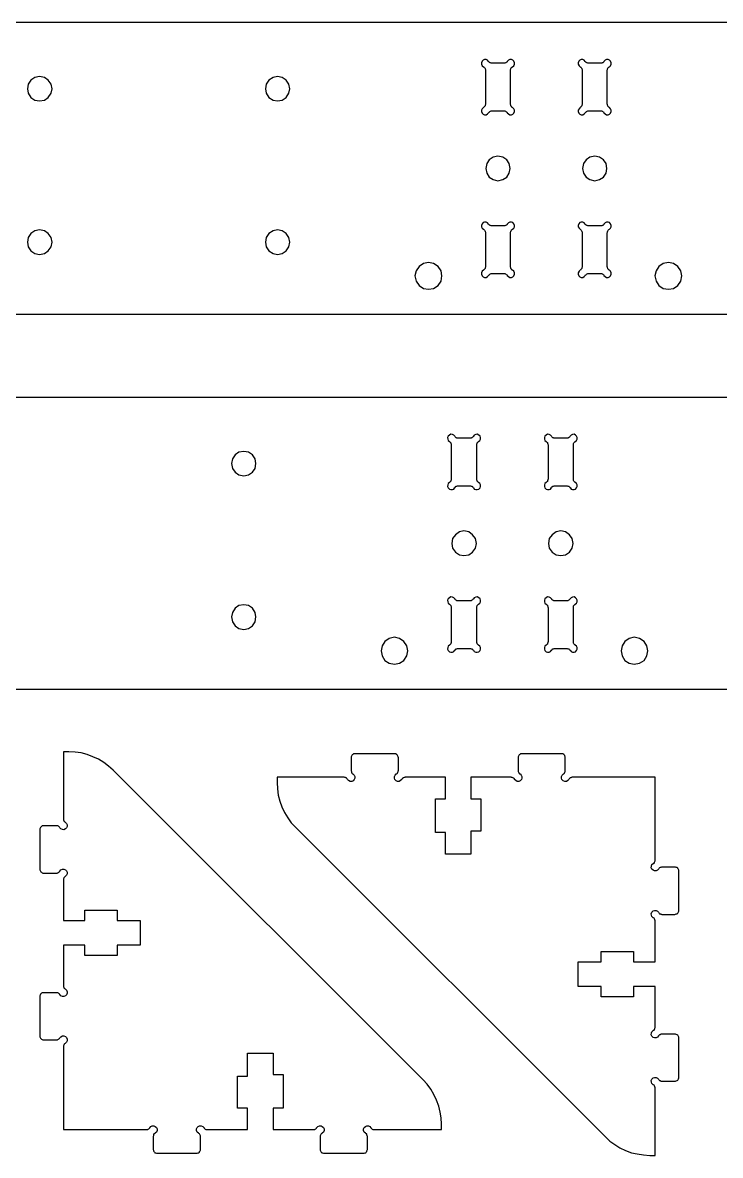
# Model space of a CAD drawing. Header units: inches. Extents: x 205 to 904, y 195 to 663.
# Drawn here: x 336.1 to 427, y 346.2 to 493.8 of the extents above; entities that cross this region are included whole.
import ezdxf

# ---------------------------------------------------------------- set-up
doc = ezdxf.new("R2010")
doc.units = ezdxf.units.IN
doc.header["$MEASUREMENT"] = 0
doc.layers.add('Capa 1', color=7, linetype='Continuous')

msp = doc.modelspace()

# ---------------------------------------------------------------- linework, layer by layer
at = {"layer": 'Capa 1', "color": 7, "lineweight": 25, "true_color": 0xffffff}
for points in [[(506.77, 493.82), (301.87, 493.82)], [(396.8, 488.77), (396.66, 488.91), (396.49, 489.02), (396.28, 489.02), (396.1, 488.95), (395.96, 488.81), (395.89, 488.6), (395.89, 488.42), (395.96, 488.21), (396.13, 488.07)], [(397.23, 488.53), (397.16, 488.53), (397.12, 488.53), (397.05, 488.56), (396.98, 488.6), (396.95, 488.63), (396.87, 488.67), (396.84, 488.7), (396.8, 488.77)], [(399.24, 488.77), (399.2, 488.7), (399.17, 488.67), (399.1, 488.63), (399.06, 488.6), (398.99, 488.56), (398.92, 488.53), (398.89, 488.53), (398.82, 488.53)], [(399.91, 488.07), (400.09, 488.21), (400.16, 488.42), (400.16, 488.6), (400.09, 488.81), (399.94, 488.95), (399.77, 489.02), (399.56, 489.02), (399.38, 488.91), (399.24, 488.77)], [(409.4, 488.77), (409.26, 488.91), (409.08, 489.02), (408.87, 489.02), (408.69, 488.95), (408.55, 488.81), (408.48, 488.6), (408.48, 488.42), (408.59, 488.21), (408.73, 488.07)], [(409.82, 488.53), (409.79, 488.53), (409.72, 488.53), (409.65, 488.56), (409.57, 488.6), (409.54, 488.63), (409.47, 488.67), (409.43, 488.7), (409.4, 488.77)], [(411.83, 488.77), (411.8, 488.7), (411.76, 488.67), (411.73, 488.63), (411.66, 488.6), (411.59, 488.56), (411.55, 488.53), (411.48, 488.53), (411.41, 488.53)], [(412.54, 488.07), (412.68, 488.21), (412.75, 488.42), (412.75, 488.6), (412.68, 488.81), (412.54, 488.95), (412.36, 489.02), (412.15, 489.02), (411.97, 488.91), (411.83, 488.77)], [(396.13, 488.07), (396.17, 488.03), (396.24, 488), (396.28, 487.96), (396.31, 487.89), (396.35, 487.86), (396.35, 487.79), (396.38, 487.72), (396.38, 487.64)], [(396.38, 487.64), (396.38, 483.2)], [(398.82, 488.53), (397.23, 488.53)], [(399.66, 487.64), (399.66, 487.72), (399.7, 487.79), (399.7, 487.86), (399.73, 487.89), (399.77, 487.96), (399.8, 488), (399.87, 488.03), (399.91, 488.07)], [(399.66, 483.2), (399.66, 487.64)], [(408.73, 488.07), (408.76, 488.03), (408.83, 488), (408.87, 487.96), (408.9, 487.89), (408.94, 487.86), (408.94, 487.79), (408.98, 487.72), (408.98, 487.64)], [(408.98, 487.64), (408.98, 483.2)], [(411.41, 488.53), (409.82, 488.53)], [(412.26, 487.64), (412.29, 487.72), (412.29, 487.79), (412.33, 487.86), (412.33, 487.89), (412.36, 487.96), (412.43, 488), (412.47, 488.03), (412.54, 488.07)], [(412.26, 483.2), (412.26, 487.64)], [(339.94, 485.21), (339.8, 485.81), (339.44, 486.34), (338.95, 486.69), (338.31, 486.8), (337.71, 486.69), (337.18, 486.34), (336.83, 485.81), (336.73, 485.21), (336.83, 484.61), (337.18, 484.08), (337.71, 483.73), (338.31, 483.62), (338.95, 483.73), (339.44, 484.08), (339.8, 484.61), (339.94, 485.21)], [(370.91, 485.21), (370.8, 485.81), (370.45, 486.34), (369.92, 486.69), (369.32, 486.8), (368.72, 486.69), (368.19, 486.34), (367.84, 485.81), (367.74, 485.21), (367.84, 484.61), (368.19, 484.08), (368.72, 483.73), (369.32, 483.62), (369.92, 483.73), (370.45, 484.08), (370.8, 484.61), (370.91, 485.21)], [(396.38, 483.2), (396.38, 483.13), (396.35, 483.06), (396.35, 482.99), (396.31, 482.92), (396.28, 482.88), (396.24, 482.85), (396.17, 482.78), (396.13, 482.74)], [(399.91, 482.74), (399.87, 482.78), (399.8, 482.85), (399.77, 482.88), (399.73, 482.92), (399.7, 482.99), (399.7, 483.06), (399.66, 483.13), (399.66, 483.2)], [(408.98, 483.2), (408.98, 483.13), (408.94, 483.06), (408.94, 482.99), (408.9, 482.92), (408.87, 482.88), (408.83, 482.85), (408.76, 482.78), (408.73, 482.74)], [(412.54, 482.74), (412.47, 482.78), (412.43, 482.85), (412.36, 482.88), (412.33, 482.92), (412.33, 482.99), (412.29, 483.06), (412.29, 483.13), (412.26, 483.2)], [(396.13, 482.74), (395.96, 482.6), (395.89, 482.42), (395.89, 482.25), (395.96, 482.04), (396.1, 481.89), (396.28, 481.82), (396.49, 481.82), (396.66, 481.93), (396.8, 482.07)], [(396.8, 482.07), (396.84, 482.11), (396.87, 482.18), (396.95, 482.21), (396.98, 482.25), (397.05, 482.28), (397.12, 482.32), (397.16, 482.32), (397.23, 482.32)], [(397.23, 482.32), (398.82, 482.32)], [(398.82, 482.32), (398.89, 482.32), (398.92, 482.32), (398.99, 482.28), (399.06, 482.25), (399.1, 482.21), (399.17, 482.18), (399.2, 482.11), (399.24, 482.07)], [(399.24, 482.07), (399.38, 481.93), (399.56, 481.82), (399.77, 481.82), (399.94, 481.89), (400.09, 482.04), (400.16, 482.25), (400.16, 482.42), (400.09, 482.6), (399.91, 482.74)], [(408.73, 482.74), (408.59, 482.6), (408.48, 482.42), (408.48, 482.25), (408.55, 482.04), (408.69, 481.89), (408.87, 481.82), (409.08, 481.82), (409.26, 481.93), (409.4, 482.07)], [(409.4, 482.07), (409.43, 482.11), (409.47, 482.18), (409.54, 482.21), (409.57, 482.25), (409.65, 482.28), (409.72, 482.32), (409.79, 482.32), (409.82, 482.32)], [(409.82, 482.32), (411.41, 482.32)], [(411.41, 482.32), (411.48, 482.32), (411.55, 482.32), (411.59, 482.28), (411.66, 482.25), (411.73, 482.21), (411.76, 482.18), (411.8, 482.11), (411.83, 482.07)], [(411.83, 482.07), (411.97, 481.93), (412.15, 481.82), (412.36, 481.82), (412.54, 481.89), (412.68, 482.04), (412.75, 482.25), (412.75, 482.42), (412.68, 482.6), (412.54, 482.74)], [(399.63, 474.8), (399.49, 475.44), (399.17, 475.93), (398.64, 476.29), (398, 476.43), (397.4, 476.29), (396.87, 475.93), (396.56, 475.44), (396.42, 474.8), (396.56, 474.2), (396.87, 473.67), (397.4, 473.36), (398, 473.22), (398.64, 473.36), (399.17, 473.67), (399.49, 474.2), (399.63, 474.8)], [(412.22, 474.8), (412.12, 475.44), (411.76, 475.93), (411.23, 476.29), (410.63, 476.43), (410, 476.29), (409.5, 475.93), (409.15, 475.44), (409.01, 474.8), (409.15, 474.2), (409.5, 473.67), (410, 473.36), (410.63, 473.22), (411.23, 473.36), (411.76, 473.67), (412.12, 474.2), (412.22, 474.8)], [(339.94, 465.21), (339.8, 465.81), (339.44, 466.34), (338.95, 466.69), (338.31, 466.8), (337.71, 466.69), (337.18, 466.34), (336.83, 465.81), (336.73, 465.21), (336.83, 464.61), (337.18, 464.08), (337.71, 463.73), (338.31, 463.62), (338.95, 463.73), (339.44, 464.08), (339.8, 464.61), (339.94, 465.21)], [(370.91, 465.21), (370.8, 465.81), (370.45, 466.34), (369.92, 466.69), (369.32, 466.8), (368.72, 466.69), (368.19, 466.34), (367.84, 465.81), (367.74, 465.21), (367.84, 464.61), (368.19, 464.08), (368.72, 463.73), (369.32, 463.62), (369.92, 463.73), (370.45, 464.08), (370.8, 464.61), (370.91, 465.21)], [(396.8, 467.57), (396.66, 467.71), (396.49, 467.82), (396.28, 467.82), (396.1, 467.75), (395.96, 467.61), (395.89, 467.4), (395.89, 467.22), (395.96, 467.01), (396.13, 466.9)], [(396.13, 466.9), (396.17, 466.87), (396.24, 466.8), (396.28, 466.76), (396.31, 466.69), (396.35, 466.65), (396.35, 466.58), (396.38, 466.51), (396.38, 466.44)], [(397.23, 467.32), (397.16, 467.32), (397.12, 467.32), (397.05, 467.36), (396.98, 467.4), (396.95, 467.43), (396.87, 467.47), (396.84, 467.5), (396.8, 467.57)], [(398.82, 467.32), (397.23, 467.32)], [(399.24, 467.57), (399.2, 467.5), (399.17, 467.47), (399.1, 467.43), (399.06, 467.4), (398.99, 467.36), (398.92, 467.32), (398.89, 467.32), (398.82, 467.32)], [(399.91, 466.9), (400.09, 467.01), (400.16, 467.22), (400.16, 467.4), (400.09, 467.61), (399.94, 467.75), (399.77, 467.82), (399.56, 467.82), (399.38, 467.71), (399.24, 467.57)], [(399.66, 466.44), (399.66, 466.51), (399.7, 466.58), (399.7, 466.65), (399.73, 466.69), (399.77, 466.76), (399.8, 466.8), (399.87, 466.87), (399.91, 466.9)], [(409.4, 467.57), (409.26, 467.71), (409.08, 467.82), (408.87, 467.82), (408.69, 467.75), (408.55, 467.61), (408.48, 467.4), (408.48, 467.22), (408.59, 467.01), (408.73, 466.9)], [(408.73, 466.9), (408.76, 466.87), (408.83, 466.8), (408.87, 466.76), (408.9, 466.69), (408.94, 466.65), (408.94, 466.58), (408.98, 466.51), (408.98, 466.44)], [(409.82, 467.32), (409.79, 467.32), (409.72, 467.32), (409.65, 467.36), (409.57, 467.4), (409.54, 467.43), (409.47, 467.47), (409.43, 467.5), (409.4, 467.57)], [(411.41, 467.32), (409.82, 467.32)], [(411.83, 467.57), (411.8, 467.5), (411.76, 467.47), (411.73, 467.43), (411.66, 467.4), (411.59, 467.36), (411.55, 467.32), (411.48, 467.32), (411.41, 467.32)], [(412.54, 466.9), (412.68, 467.01), (412.75, 467.22), (412.75, 467.4), (412.68, 467.61), (412.54, 467.75), (412.36, 467.82), (412.15, 467.82), (411.97, 467.71), (411.83, 467.57)], [(412.26, 466.44), (412.29, 466.51), (412.29, 466.58), (412.33, 466.65), (412.33, 466.69), (412.36, 466.76), (412.43, 466.8), (412.47, 466.87), (412.54, 466.9)], [(396.38, 466.44), (396.38, 462)], [(399.66, 462), (399.66, 466.44)], [(408.98, 466.44), (408.98, 462)], [(412.26, 462), (412.26, 466.44)], [(390.7, 460.8), (390.6, 461.47), (390.21, 462.03), (389.64, 462.42), (388.97, 462.56), (388.3, 462.42), (387.74, 462.03), (387.35, 461.47), (387.21, 460.8), (387.35, 460.13), (387.74, 459.56), (388.3, 459.18), (388.97, 459.07), (389.64, 459.18), (390.21, 459.56), (390.6, 460.13), (390.7, 460.8)], [(421.96, 460.8), (421.85, 461.47), (421.46, 462.03), (420.9, 462.42), (420.23, 462.56), (419.56, 462.42), (418.99, 462.03), (418.61, 461.47), (418.47, 460.8), (418.61, 460.13), (418.99, 459.56), (419.56, 459.18), (420.23, 459.07), (420.9, 459.18), (421.46, 459.56), (421.85, 460.13), (421.96, 460.8)], [(396.13, 461.54), (395.96, 461.43), (395.89, 461.22), (395.89, 461.05), (395.96, 460.83), (396.1, 460.69), (396.28, 460.62), (396.49, 460.62), (396.66, 460.73), (396.8, 460.87)], [(396.38, 462), (396.38, 461.93), (396.35, 461.86), (396.35, 461.79), (396.31, 461.75), (396.28, 461.68), (396.24, 461.65), (396.17, 461.57), (396.13, 461.54)], [(396.8, 460.87), (396.84, 460.94), (396.87, 460.97), (396.95, 461.01), (396.98, 461.05), (397.05, 461.08), (397.12, 461.12), (397.16, 461.12), (397.23, 461.12)], [(397.23, 461.12), (398.82, 461.12)], [(398.82, 461.12), (398.89, 461.12), (398.92, 461.12), (398.99, 461.08), (399.06, 461.05), (399.1, 461.01), (399.17, 460.97), (399.2, 460.94), (399.24, 460.87)], [(399.24, 460.87), (399.38, 460.73), (399.56, 460.62), (399.77, 460.62), (399.94, 460.69), (400.09, 460.83), (400.16, 461.05), (400.16, 461.22), (400.09, 461.43), (399.91, 461.54)], [(399.91, 461.54), (399.87, 461.57), (399.8, 461.65), (399.77, 461.68), (399.73, 461.75), (399.7, 461.79), (399.7, 461.86), (399.66, 461.93), (399.66, 462)], [(408.73, 461.54), (408.59, 461.43), (408.48, 461.22), (408.48, 461.05), (408.55, 460.83), (408.69, 460.69), (408.87, 460.62), (409.08, 460.62), (409.26, 460.73), (409.4, 460.87)], [(408.98, 462), (408.98, 461.93), (408.94, 461.86), (408.94, 461.79), (408.9, 461.75), (408.87, 461.68), (408.83, 461.65), (408.76, 461.57), (408.73, 461.54)], [(409.4, 460.87), (409.43, 460.94), (409.47, 460.97), (409.54, 461.01), (409.57, 461.05), (409.65, 461.08), (409.72, 461.12), (409.79, 461.12), (409.82, 461.12)], [(409.82, 461.12), (411.41, 461.12)], [(411.41, 461.12), (411.48, 461.12), (411.55, 461.12), (411.59, 461.08), (411.66, 461.05), (411.73, 461.01), (411.76, 460.97), (411.8, 460.94), (411.83, 460.87)], [(411.83, 460.87), (411.97, 460.73), (412.15, 460.62), (412.36, 460.62), (412.54, 460.69), (412.68, 460.83), (412.75, 461.05), (412.75, 461.22), (412.68, 461.43), (412.54, 461.54)], [(412.54, 461.54), (412.47, 461.57), (412.43, 461.65), (412.36, 461.68), (412.33, 461.75), (412.33, 461.79), (412.29, 461.86), (412.29, 461.93), (412.26, 462)], [(329.81, 455.82), (478.83, 455.82)], [(502.36, 444.96), (297.46, 444.96)], [(392.39, 439.91), (392.25, 440.05), (392.08, 440.13), (391.87, 440.16), (391.69, 440.05), (391.55, 439.91), (391.44, 439.74), (391.48, 439.53), (391.55, 439.35), (391.69, 439.21)], [(395.5, 439.21), (395.64, 439.35), (395.75, 439.53), (395.75, 439.74), (395.68, 439.91), (395.53, 440.05), (395.32, 440.16), (395.15, 440.13), (394.93, 440.05), (394.83, 439.91)], [(404.99, 439.91), (404.85, 440.05), (404.67, 440.13), (404.46, 440.16), (404.28, 440.05), (404.14, 439.91), (404.07, 439.74), (404.07, 439.53), (404.14, 439.35), (404.28, 439.21)], [(408.09, 439.21), (408.23, 439.35), (408.34, 439.53), (408.34, 439.74), (408.27, 439.91), (408.13, 440.05), (407.95, 440.16), (407.74, 440.13), (407.56, 440.05), (407.42, 439.91)], [(391.69, 439.21), (391.76, 439.17), (391.79, 439.14), (391.83, 439.1), (391.87, 439.03), (391.9, 438.96), (391.94, 438.93), (391.94, 438.86), (391.94, 438.78)], [(391.94, 438.78), (391.94, 434.3)], [(392.82, 439.67), (392.75, 439.67), (392.68, 439.67), (392.64, 439.7), (392.57, 439.7), (392.5, 439.77), (392.47, 439.81), (392.43, 439.84), (392.39, 439.91)], [(394.37, 439.67), (392.82, 439.67)], [(394.83, 439.91), (394.79, 439.84), (394.72, 439.81), (394.69, 439.77), (394.62, 439.7), (394.58, 439.7), (394.51, 439.67), (394.44, 439.67), (394.37, 439.67)], [(395.25, 438.78), (395.25, 438.86), (395.25, 438.93), (395.29, 438.96), (395.32, 439.03), (395.36, 439.1), (395.39, 439.14), (395.43, 439.17), (395.5, 439.21)], [(395.25, 434.3), (395.25, 438.78)], [(404.28, 439.21), (404.35, 439.17), (404.39, 439.14), (404.46, 439.1), (404.49, 439.03), (404.49, 438.96), (404.53, 438.93), (404.53, 438.86), (404.57, 438.78)], [(404.57, 438.78), (404.57, 434.3)], [(405.41, 439.67), (405.34, 439.67), (405.27, 439.67), (405.24, 439.7), (405.17, 439.7), (405.09, 439.77), (405.06, 439.81), (405.02, 439.84), (404.99, 439.91)], [(407, 439.67), (405.41, 439.67)], [(407.42, 439.91), (407.39, 439.84), (407.35, 439.81), (407.28, 439.77), (407.25, 439.7), (407.18, 439.7), (407.11, 439.67), (407.03, 439.67), (407, 439.67)], [(407.85, 438.78), (407.85, 438.86), (407.88, 438.93), (407.88, 438.96), (407.92, 439.03), (407.95, 439.1), (407.99, 439.14), (408.06, 439.17), (408.09, 439.21)], [(407.85, 434.3), (407.85, 438.78)], [(366.5, 436.35), (366.39, 436.95), (366.04, 437.48), (365.51, 437.83), (364.91, 437.94), (364.28, 437.83), (363.78, 437.48), (363.43, 436.95), (363.29, 436.35), (363.43, 435.72), (363.78, 435.22), (364.28, 434.87), (364.91, 434.73), (365.51, 434.87), (366.04, 435.22), (366.39, 435.72), (366.5, 436.35)], [(391.94, 434.3), (391.94, 434.27), (391.94, 434.2), (391.9, 434.13), (391.87, 434.06), (391.83, 434.02), (391.79, 433.95), (391.76, 433.92), (391.69, 433.88)], [(395.5, 433.88), (395.43, 433.92), (395.39, 433.95), (395.36, 434.02), (395.32, 434.06), (395.29, 434.13), (395.25, 434.2), (395.25, 434.27), (395.25, 434.3)], [(404.57, 434.3), (404.53, 434.27), (404.53, 434.2), (404.49, 434.13), (404.49, 434.06), (404.46, 434.02), (404.39, 433.95), (404.35, 433.92), (404.28, 433.88)], [(408.09, 433.88), (408.06, 433.92), (407.99, 433.95), (407.95, 434.02), (407.92, 434.06), (407.88, 434.13), (407.88, 434.2), (407.85, 434.27), (407.85, 434.3)], [(391.69, 433.88), (391.55, 433.74), (391.48, 433.56), (391.44, 433.35), (391.55, 433.18), (391.69, 433.03), (391.87, 432.96), (392.08, 432.96), (392.25, 433.03), (392.39, 433.21)], [(392.39, 433.21), (392.43, 433.25), (392.47, 433.32), (392.5, 433.35), (392.57, 433.39), (392.64, 433.42), (392.68, 433.42), (392.75, 433.46), (392.82, 433.46)], [(392.82, 433.46), (394.37, 433.46)], [(394.37, 433.46), (394.44, 433.46), (394.51, 433.42), (394.58, 433.42), (394.62, 433.39), (394.69, 433.35), (394.72, 433.32), (394.79, 433.25), (394.83, 433.21)], [(394.83, 433.21), (394.93, 433.03), (395.15, 432.96), (395.32, 432.96), (395.53, 433.03), (395.68, 433.18), (395.75, 433.35), (395.75, 433.56), (395.64, 433.74), (395.5, 433.88)], [(404.28, 433.88), (404.14, 433.74), (404.07, 433.56), (404.07, 433.35), (404.14, 433.18), (404.28, 433.03), (404.46, 432.96), (404.67, 432.96), (404.85, 433.03), (404.99, 433.21)], [(404.99, 433.21), (405.02, 433.25), (405.06, 433.32), (405.09, 433.35), (405.17, 433.39), (405.24, 433.42), (405.27, 433.42), (405.34, 433.46), (405.41, 433.46)], [(405.41, 433.46), (407, 433.46)], [(407, 433.46), (407.03, 433.46), (407.11, 433.42), (407.18, 433.42), (407.25, 433.39), (407.28, 433.35), (407.35, 433.32), (407.39, 433.25), (407.42, 433.21)], [(407.42, 433.21), (407.56, 433.03), (407.74, 432.96), (407.95, 432.96), (408.13, 433.03), (408.27, 433.18), (408.34, 433.35), (408.34, 433.56), (408.23, 433.74), (408.09, 433.88)], [(395.22, 425.94), (395.08, 426.58), (394.72, 427.07), (394.23, 427.43), (393.59, 427.57), (392.99, 427.43), (392.47, 427.07), (392.11, 426.58), (392.01, 425.94), (392.11, 425.34), (392.47, 424.82), (392.99, 424.46), (393.59, 424.36), (394.23, 424.46), (394.72, 424.82), (395.08, 425.34), (395.22, 425.94)], [(407.81, 425.94), (407.67, 426.58), (407.32, 427.07), (406.82, 427.43), (406.19, 427.57), (405.59, 427.43), (405.06, 427.07), (404.71, 426.58), (404.6, 425.94), (404.71, 425.34), (405.06, 424.82), (405.59, 424.46), (406.19, 424.36), (406.82, 424.46), (407.32, 424.82), (407.67, 425.34), (407.81, 425.94)], [(366.5, 416.35), (366.39, 416.95), (366.04, 417.48), (365.51, 417.83), (364.91, 417.94), (364.28, 417.83), (363.78, 417.48), (363.43, 416.95), (363.29, 416.35), (363.43, 415.71), (363.78, 415.22), (364.28, 414.87), (364.91, 414.73), (365.51, 414.87), (366.04, 415.22), (366.39, 415.71), (366.5, 416.35)], [(392.39, 418.71), (392.25, 418.85), (392.08, 418.92), (391.87, 418.96), (391.69, 418.85), (391.55, 418.71), (391.44, 418.54), (391.48, 418.32), (391.55, 418.15), (391.69, 418.01)], [(391.69, 418.01), (391.76, 417.97), (391.79, 417.94), (391.83, 417.9), (391.87, 417.83), (391.9, 417.79), (391.94, 417.72), (391.94, 417.65), (391.94, 417.58)], [(392.82, 418.47), (392.75, 418.47), (392.68, 418.47), (392.64, 418.5), (392.57, 418.54), (392.5, 418.57), (392.47, 418.61), (392.43, 418.64), (392.39, 418.71)], [(394.37, 418.47), (392.82, 418.47)], [(394.83, 418.71), (394.79, 418.64), (394.72, 418.61), (394.69, 418.57), (394.62, 418.54), (394.58, 418.5), (394.51, 418.47), (394.44, 418.47), (394.37, 418.47)], [(395.5, 418.01), (395.64, 418.15), (395.75, 418.32), (395.75, 418.54), (395.68, 418.71), (395.53, 418.85), (395.32, 418.96), (395.15, 418.92), (394.93, 418.85), (394.83, 418.71)], [(395.25, 417.58), (395.25, 417.65), (395.25, 417.72), (395.29, 417.79), (395.32, 417.83), (395.36, 417.9), (395.39, 417.94), (395.43, 417.97), (395.5, 418.01)], [(404.99, 418.71), (404.85, 418.85), (404.67, 418.92), (404.46, 418.96), (404.28, 418.85), (404.14, 418.71), (404.07, 418.54), (404.07, 418.32), (404.14, 418.15), (404.28, 418.01)], [(404.28, 418.01), (404.35, 417.97), (404.39, 417.94), (404.46, 417.9), (404.49, 417.83), (404.49, 417.79), (404.53, 417.72), (404.53, 417.65), (404.57, 417.58)], [(405.41, 418.47), (405.34, 418.47), (405.27, 418.47), (405.24, 418.5), (405.17, 418.54), (405.09, 418.57), (405.06, 418.61), (405.02, 418.64), (404.99, 418.71)], [(407, 418.47), (405.41, 418.47)], [(407.42, 418.71), (407.39, 418.64), (407.35, 418.61), (407.28, 418.57), (407.25, 418.54), (407.18, 418.5), (407.11, 418.47), (407.03, 418.47), (407, 418.47)], [(408.09, 418.01), (408.23, 418.15), (408.34, 418.32), (408.34, 418.54), (408.27, 418.71), (408.13, 418.85), (407.95, 418.96), (407.74, 418.92), (407.56, 418.85), (407.42, 418.71)], [(407.85, 417.58), (407.85, 417.65), (407.88, 417.72), (407.88, 417.79), (407.92, 417.83), (407.95, 417.9), (407.99, 417.94), (408.06, 417.97), (408.09, 418.01)], [(391.94, 417.58), (391.94, 413.1)], [(395.25, 413.1), (395.25, 417.58)], [(404.57, 417.58), (404.57, 413.1)], [(407.85, 413.1), (407.85, 417.58)], [(386.29, 411.94), (386.15, 412.61), (385.76, 413.17), (385.2, 413.56), (384.53, 413.7), (383.86, 413.56), (383.29, 413.17), (382.94, 412.61), (382.8, 411.94), (382.94, 411.27), (383.29, 410.7), (383.86, 410.32), (384.53, 410.21), (385.2, 410.32), (385.76, 410.7), (386.15, 411.27), (386.29, 411.94)], [(417.55, 411.94), (417.41, 412.61), (417.05, 413.17), (416.45, 413.56), (415.78, 413.7), (415.11, 413.56), (414.55, 413.17), (414.2, 412.61), (414.06, 411.94), (414.2, 411.27), (414.55, 410.7), (415.11, 410.32), (415.78, 410.21), (416.45, 410.32), (417.05, 410.7), (417.41, 411.27), (417.55, 411.94)], [(391.69, 412.68), (391.55, 412.54), (391.48, 412.36), (391.44, 412.15), (391.55, 411.97), (391.69, 411.83), (391.87, 411.76), (392.08, 411.76), (392.25, 411.87), (392.39, 412.01)], [(391.94, 413.1), (391.94, 413.07), (391.94, 413), (391.9, 412.93), (391.87, 412.86), (391.83, 412.82), (391.79, 412.75), (391.76, 412.71), (391.69, 412.68)], [(392.39, 412.01), (392.43, 412.04), (392.47, 412.12), (392.5, 412.15), (392.57, 412.19), (392.64, 412.22), (392.68, 412.22), (392.75, 412.26), (392.82, 412.26)], [(392.82, 412.26), (394.37, 412.26)], [(394.37, 412.26), (394.44, 412.26), (394.51, 412.22), (394.58, 412.22), (394.62, 412.19), (394.69, 412.15), (394.72, 412.12), (394.79, 412.04), (394.83, 412.01)], [(394.83, 412.01), (394.93, 411.87), (395.15, 411.76), (395.32, 411.76), (395.53, 411.83), (395.68, 411.97), (395.75, 412.15), (395.75, 412.36), (395.64, 412.54), (395.5, 412.68)], [(395.5, 412.68), (395.43, 412.71), (395.39, 412.75), (395.36, 412.82), (395.32, 412.86), (395.29, 412.93), (395.25, 413), (395.25, 413.07), (395.25, 413.1)], [(404.28, 412.68), (404.14, 412.54), (404.07, 412.36), (404.07, 412.15), (404.14, 411.97), (404.28, 411.83), (404.46, 411.76), (404.67, 411.76), (404.85, 411.87), (404.99, 412.01)], [(404.57, 413.1), (404.53, 413.07), (404.53, 413), (404.49, 412.93), (404.49, 412.86), (404.46, 412.82), (404.39, 412.75), (404.35, 412.71), (404.28, 412.68)], [(404.99, 412.01), (405.02, 412.04), (405.06, 412.12), (405.09, 412.15), (405.17, 412.19), (405.24, 412.22), (405.27, 412.22), (405.34, 412.26), (405.41, 412.26)], [(405.41, 412.26), (407, 412.26)], [(407, 412.26), (407.03, 412.26), (407.11, 412.22), (407.18, 412.22), (407.25, 412.19), (407.28, 412.15), (407.35, 412.12), (407.39, 412.04), (407.42, 412.01)], [(407.42, 412.01), (407.56, 411.87), (407.74, 411.76), (407.95, 411.76), (408.13, 411.83), (408.27, 411.97), (408.34, 412.15), (408.34, 412.36), (408.23, 412.54), (408.09, 412.68)], [(408.09, 412.68), (408.06, 412.71), (407.99, 412.75), (407.95, 412.82), (407.92, 412.86), (407.88, 412.93), (407.88, 413), (407.85, 413.07), (407.85, 413.1)], [(325.4, 406.96), (474.42, 406.96)], [(342.12, 398.78), (341.42, 398.78)], [(341.42, 398.78), (341.42, 390.03)], [(347.91, 396.38), (347.31, 396.91), (346.67, 397.4), (345.97, 397.83), (345.26, 398.14), (344.49, 398.43), (343.71, 398.64), (342.94, 398.74), (342.12, 398.78)], [(379.41, 398.53), (379.31, 398.53), (379.2, 398.5), (379.13, 398.43), (379.02, 398.39), (378.99, 398.29), (378.92, 398.22), (378.88, 398.11), (378.88, 398)], [(378.88, 398), (378.88, 396.35)], [(384.53, 398.53), (379.41, 398.53)], [(385.06, 398), (385.02, 398.11), (384.99, 398.22), (384.95, 398.29), (384.88, 398.39), (384.81, 398.43), (384.74, 398.5), (384.63, 398.53), (384.53, 398.53)], [(385.06, 396.35), (385.06, 398)], [(401.14, 398.53), (401.04, 398.53), (400.97, 398.5), (400.86, 398.43), (400.79, 398.39), (400.72, 398.29), (400.68, 398.22), (400.65, 398.11), (400.65, 398)], [(400.65, 398), (400.65, 396.35)], [(406.29, 398.53), (401.14, 398.53)], [(406.79, 398), (406.79, 398.11), (406.75, 398.22), (406.72, 398.29), (406.65, 398.39), (406.58, 398.43), (406.47, 398.5), (406.36, 398.53), (406.29, 398.53)], [(406.79, 396.35), (406.79, 398)], [(388.27, 356.02), (347.91, 396.38)], [(379.13, 395.89), (379.31, 395.75), (379.38, 395.57), (379.38, 395.36), (379.31, 395.18), (379.17, 395.01), (378.99, 394.93), (378.78, 394.93), (378.57, 395.04), (378.42, 395.18)], [(378.88, 396.35), (378.88, 396.28), (378.92, 396.2), (378.92, 396.13), (378.95, 396.06), (378.99, 396.03), (379.02, 395.96), (379.09, 395.92), (379.13, 395.89)], [(385.48, 395.18), (385.34, 395.04), (385.16, 394.93), (384.95, 394.93), (384.77, 395.01), (384.6, 395.18), (384.53, 395.36), (384.53, 395.57), (384.63, 395.75), (384.77, 395.89)], [(384.77, 395.89), (384.85, 395.92), (384.88, 395.96), (384.95, 396.03), (384.99, 396.06), (384.99, 396.13), (385.02, 396.2), (385.02, 396.28), (385.06, 396.35)], [(400.9, 395.89), (401.04, 395.75), (401.14, 395.57), (401.14, 395.36), (401.07, 395.18), (400.93, 395.01), (400.72, 394.93), (400.51, 394.93), (400.33, 395.04), (400.19, 395.18)], [(400.65, 396.35), (400.65, 396.28), (400.65, 396.2), (400.68, 396.13), (400.72, 396.06), (400.76, 396.03), (400.79, 395.96), (400.83, 395.92), (400.9, 395.89)], [(407.25, 395.18), (407.11, 395.04), (406.93, 394.93), (406.72, 394.93), (406.51, 395.01), (406.36, 395.18), (406.29, 395.36), (406.29, 395.57), (406.4, 395.75), (406.54, 395.89)], [(406.54, 395.89), (406.61, 395.92), (406.65, 395.96), (406.68, 396.03), (406.72, 396.06), (406.75, 396.13), (406.79, 396.2), (406.79, 396.28), (406.79, 396.35)], [(378, 395.46), (369.25, 395.46)], [(369.25, 395.46), (369.25, 394.76)], [(369.25, 394.76), (369.29, 393.95), (369.39, 393.14), (369.61, 392.36), (369.85, 391.62), (370.2, 390.88), (370.63, 390.17), (371.09, 389.54), (371.65, 388.94)], [(378.42, 395.18), (378.39, 395.25), (378.35, 395.29), (378.32, 395.36), (378.25, 395.39), (378.18, 395.39), (378.14, 395.43), (378.07, 395.43), (378, 395.46)], [(385.94, 395.46), (385.87, 395.43), (385.8, 395.43), (385.73, 395.39), (385.66, 395.39), (385.62, 395.36), (385.55, 395.29), (385.52, 395.25), (385.48, 395.18)], [(391.2, 395.46), (385.94, 395.46)], [(391.2, 392.64), (391.2, 395.46)], [(399.73, 395.46), (394.48, 395.46)], [(394.48, 395.46), (394.48, 392.64)], [(400.19, 395.18), (400.16, 395.25), (400.12, 395.29), (400.05, 395.36), (400.01, 395.39), (399.94, 395.39), (399.87, 395.43), (399.8, 395.43), (399.73, 395.46)], [(407.67, 395.46), (407.6, 395.43), (407.56, 395.43), (407.49, 395.39), (407.42, 395.39), (407.39, 395.36), (407.32, 395.29), (407.28, 395.25), (407.25, 395.18)], [(418.5, 395.46), (407.67, 395.46)], [(418.5, 384.63), (418.5, 395.46)], [(389.89, 388.27), (389.89, 392.64)], [(389.89, 392.64), (391.2, 392.64)], [(394.48, 392.64), (395.78, 392.64)], [(395.78, 392.64), (395.78, 388.44)], [(341.42, 390.03), (341.42, 389.96), (341.42, 389.89), (341.45, 389.82), (341.49, 389.78), (341.52, 389.71), (341.56, 389.68), (341.63, 389.61), (341.67, 389.57)], [(338.84, 389.15), (338.74, 389.11), (338.67, 389.11), (338.56, 389.04), (338.49, 388.97), (338.42, 388.9), (338.38, 388.83), (338.35, 388.73), (338.35, 388.62)], [(338.35, 388.62), (338.35, 383.5)], [(340.54, 389.15), (338.84, 389.15)], [(340.96, 388.87), (340.92, 388.94), (340.89, 388.97), (340.82, 389.04), (340.78, 389.08), (340.71, 389.11), (340.64, 389.11), (340.61, 389.15), (340.54, 389.15)], [(341.67, 389.57), (341.81, 389.43), (341.91, 389.26), (341.91, 389.04), (341.84, 388.87), (341.7, 388.73), (341.49, 388.62), (341.28, 388.66), (341.1, 388.73), (340.96, 388.87)], [(371.65, 388.94), (411.97, 348.62)], [(395.78, 388.44), (394.48, 388.44)], [(394.48, 388.44), (394.48, 385.44)], [(391.2, 388.27), (389.89, 388.27)], [(391.2, 385.44), (391.2, 388.27)], [(394.48, 385.44), (391.2, 385.44)], [(418.92, 383.5), (418.78, 383.33), (418.61, 383.26), (418.39, 383.26), (418.22, 383.33), (418.08, 383.47), (417.97, 383.65), (418.01, 383.86), (418.08, 384.07), (418.25, 384.21)], [(418.25, 384.21), (418.29, 384.25), (418.36, 384.28), (418.39, 384.32), (418.43, 384.39), (418.47, 384.46), (418.47, 384.49), (418.5, 384.56), (418.5, 384.63)], [(338.35, 383.5), (338.35, 383.4), (338.38, 383.29), (338.42, 383.22), (338.49, 383.12), (338.56, 383.08), (338.67, 383.01), (338.74, 382.98), (338.84, 382.98)], [(338.84, 382.98), (340.54, 382.98)], [(340.54, 382.98), (340.61, 382.98), (340.64, 383.01), (340.71, 383.01), (340.78, 383.05), (340.82, 383.08), (340.89, 383.12), (340.92, 383.19), (340.96, 383.22)], [(340.96, 383.22), (341.1, 383.4), (341.28, 383.47), (341.49, 383.5), (341.7, 383.4), (341.84, 383.26), (341.91, 383.08), (341.91, 382.87), (341.81, 382.69), (341.67, 382.55)], [(341.67, 382.55), (341.63, 382.52), (341.56, 382.45), (341.52, 382.41), (341.49, 382.34), (341.45, 382.31), (341.42, 382.23), (341.42, 382.16), (341.42, 382.09)], [(419.38, 383.75), (419.31, 383.75), (419.24, 383.72), (419.17, 383.72), (419.14, 383.68), (419.06, 383.65), (419.03, 383.61), (418.96, 383.54), (418.92, 383.5)], [(421.04, 383.75), (419.38, 383.75)], [(421.57, 383.22), (421.57, 383.33), (421.53, 383.43), (421.5, 383.5), (421.43, 383.61), (421.36, 383.68), (421.25, 383.72), (421.15, 383.75), (421.04, 383.75)], [(421.57, 378.11), (421.57, 383.22)], [(341.42, 382.09), (341.42, 376.77)], [(344.21, 376.77), (344.21, 378.14)], [(344.21, 378.14), (348.4, 378.14)], [(348.4, 378.14), (348.4, 376.77)], [(418.25, 377.15), (418.08, 377.3), (418.01, 377.47), (417.97, 377.68), (418.08, 377.86), (418.22, 378.04), (418.39, 378.11), (418.61, 378.11), (418.78, 378), (418.92, 377.86)], [(421.04, 377.58), (421.15, 377.61), (421.25, 377.65), (421.36, 377.68), (421.43, 377.75), (421.5, 377.82), (421.53, 377.9), (421.57, 378), (421.57, 378.11)], [(341.42, 376.77), (344.21, 376.77)], [(348.4, 376.77), (351.4, 376.77)], [(351.4, 376.77), (351.4, 373.59)], [(418.5, 376.7), (418.5, 376.77), (418.47, 376.84), (418.47, 376.91), (418.43, 376.98), (418.39, 377.01), (418.36, 377.08), (418.29, 377.12), (418.25, 377.15)], [(418.5, 371.4), (418.5, 376.7)], [(418.92, 377.86), (418.96, 377.79), (419.03, 377.75), (419.06, 377.68), (419.14, 377.65), (419.17, 377.65), (419.24, 377.61), (419.31, 377.61), (419.38, 377.58)], [(419.38, 377.58), (421.04, 377.58)], [(344.21, 373.59), (341.42, 373.59)], [(341.42, 373.59), (341.42, 368.26)], [(344.21, 372.25), (344.21, 373.59)], [(351.4, 373.59), (348.4, 373.59)], [(348.4, 373.59), (348.4, 372.25)], [(348.4, 372.25), (344.21, 372.25)], [(411.48, 371.4), (411.48, 372.74)], [(411.48, 372.74), (415.68, 372.74)], [(415.68, 372.74), (415.68, 371.4)], [(408.48, 371.4), (411.48, 371.4)], [(408.48, 368.19), (408.48, 371.4)], [(415.68, 371.4), (418.5, 371.4)], [(341.67, 367.84), (341.81, 367.7), (341.91, 367.49), (341.91, 367.31), (341.84, 367.1), (341.7, 366.96), (341.49, 366.89), (341.28, 366.89), (341.1, 366.96), (340.96, 367.14)], [(341.42, 368.26), (341.42, 368.19), (341.42, 368.16), (341.45, 368.09), (341.49, 368.02), (341.52, 367.95), (341.56, 367.91), (341.63, 367.88), (341.67, 367.84)], [(411.48, 368.19), (408.48, 368.19)], [(411.48, 366.85), (411.48, 368.19)], [(418.5, 368.19), (415.68, 368.19)], [(415.68, 368.19), (415.68, 366.85)], [(418.5, 362.9), (418.5, 368.19)], [(338.84, 367.38), (338.74, 367.38), (338.67, 367.35), (338.56, 367.31), (338.49, 367.24), (338.42, 367.17), (338.38, 367.07), (338.35, 366.96), (338.35, 366.89)], [(338.35, 366.89), (338.35, 361.74)], [(340.54, 367.38), (338.84, 367.38)], [(340.96, 367.14), (340.92, 367.17), (340.89, 367.24), (340.82, 367.28), (340.78, 367.31), (340.71, 367.35), (340.64, 367.38), (340.61, 367.38), (340.54, 367.38)], [(415.68, 366.85), (411.48, 366.85)], [(338.35, 361.74), (338.35, 361.63), (338.38, 361.56), (338.42, 361.46), (338.49, 361.39), (338.56, 361.32), (338.67, 361.28), (338.74, 361.24), (338.84, 361.24)], [(340.96, 361.49), (341.1, 361.63), (341.28, 361.74), (341.49, 361.74), (341.7, 361.67), (341.84, 361.53), (341.91, 361.32), (341.91, 361.1), (341.81, 360.93), (341.67, 360.79)], [(418.92, 361.74), (418.78, 361.6), (418.61, 361.49), (418.39, 361.49), (418.22, 361.56), (418.08, 361.7), (417.97, 361.91), (418.01, 362.13), (418.08, 362.3), (418.25, 362.44)], [(418.25, 362.44), (418.29, 362.48), (418.36, 362.51), (418.39, 362.58), (418.43, 362.62), (418.47, 362.69), (418.47, 362.76), (418.5, 362.83), (418.5, 362.9)], [(419.38, 361.99), (419.31, 361.99), (419.24, 361.99), (419.17, 361.95), (419.14, 361.91), (419.06, 361.88), (419.03, 361.84), (418.96, 361.81), (418.92, 361.74)], [(421.04, 361.99), (419.38, 361.99)], [(421.57, 361.49), (421.57, 361.6), (421.53, 361.67), (421.5, 361.77), (421.43, 361.84), (421.36, 361.91), (421.25, 361.95), (421.15, 361.99), (421.04, 361.99)], [(338.84, 361.24), (340.54, 361.24)], [(340.54, 361.24), (340.61, 361.24), (340.64, 361.24), (340.71, 361.28), (340.78, 361.32), (340.82, 361.35), (340.89, 361.39), (340.92, 361.42), (340.96, 361.49)], [(341.67, 360.79), (341.63, 360.75), (341.56, 360.72), (341.52, 360.64), (341.49, 360.61), (341.45, 360.54), (341.42, 360.47), (341.42, 360.4), (341.42, 360.33)], [(341.42, 360.33), (341.42, 349.53)], [(421.57, 356.34), (421.57, 361.49)], [(365.41, 356.52), (365.41, 359.52)], [(365.41, 359.52), (368.72, 359.52)], [(368.72, 359.52), (368.72, 356.73)], [(364.1, 352.32), (364.1, 356.52)], [(364.1, 356.52), (365.41, 356.52)], [(368.72, 356.73), (370.03, 356.73)], [(370.03, 356.73), (370.03, 352.32)], [(390.67, 350.24), (390.63, 351.05), (390.49, 351.83), (390.31, 352.6), (390.03, 353.38), (389.68, 354.12), (389.29, 354.79), (388.8, 355.46), (388.27, 356.02)], [(418.25, 355.39), (418.08, 355.53), (418.01, 355.71), (417.97, 355.92), (418.08, 356.13), (418.22, 356.27), (418.39, 356.34), (418.61, 356.34), (418.78, 356.23), (418.92, 356.09)], [(418.92, 356.09), (418.96, 356.06), (419.03, 355.99), (419.06, 355.95), (419.14, 355.92), (419.17, 355.88), (419.24, 355.85), (419.31, 355.85), (419.38, 355.85)], [(419.38, 355.85), (421.04, 355.85)], [(421.04, 355.85), (421.15, 355.85), (421.25, 355.88), (421.36, 355.92), (421.43, 355.99), (421.5, 356.06), (421.53, 356.16), (421.57, 356.27), (421.57, 356.34)], [(418.5, 354.97), (418.5, 355.04), (418.47, 355.07), (418.47, 355.14), (418.43, 355.21), (418.39, 355.25), (418.36, 355.32), (418.29, 355.35), (418.25, 355.39)], [(418.5, 346.18), (418.5, 354.97)], [(365.41, 352.32), (364.1, 352.32)], [(365.41, 349.53), (365.41, 352.32)], [(370.03, 352.32), (368.72, 352.32)], [(368.72, 352.32), (368.72, 349.53)], [(352.67, 349.78), (352.81, 349.96), (352.99, 350.03), (353.2, 350.03), (353.38, 349.96), (353.55, 349.81), (353.62, 349.64), (353.62, 349.43), (353.52, 349.21), (353.38, 349.07)], [(359.02, 349.07), (358.85, 349.21), (358.77, 349.43), (358.77, 349.64), (358.85, 349.81), (358.99, 349.96), (359.16, 350.03), (359.37, 350.03), (359.59, 349.96), (359.73, 349.78)], [(374.4, 349.78), (374.54, 349.96), (374.76, 350.03), (374.97, 350.03), (375.14, 349.96), (375.28, 349.81), (375.36, 349.64), (375.36, 349.43), (375.28, 349.21), (375.11, 349.07)], [(380.75, 349.07), (380.61, 349.21), (380.51, 349.43), (380.51, 349.64), (380.58, 349.81), (380.75, 349.96), (380.93, 350.03), (381.14, 350.03), (381.32, 349.96), (381.46, 349.78)], [(390.67, 349.53), (390.67, 350.24)], [(341.42, 349.53), (352.21, 349.53)], [(352.21, 349.53), (352.28, 349.53), (352.35, 349.53), (352.42, 349.57), (352.46, 349.6), (352.53, 349.64), (352.57, 349.67), (352.64, 349.74), (352.67, 349.78)], [(353.38, 349.07), (353.31, 349.04), (353.27, 349), (353.2, 348.97), (353.17, 348.9), (353.17, 348.83), (353.13, 348.79), (353.13, 348.72), (353.1, 348.65)], [(353.1, 348.65), (353.1, 346.96)], [(359.27, 348.65), (359.27, 348.72), (359.23, 348.79), (359.23, 348.83), (359.2, 348.9), (359.16, 348.97), (359.13, 349), (359.06, 349.04), (359.02, 349.07)], [(359.27, 346.96), (359.27, 348.65)], [(359.73, 349.78), (359.76, 349.74), (359.8, 349.67), (359.83, 349.64), (359.9, 349.6), (359.97, 349.57), (360.01, 349.53), (360.08, 349.53), (360.15, 349.53)], [(360.15, 349.53), (365.41, 349.53)], [(368.72, 349.53), (373.98, 349.53)], [(373.98, 349.53), (374.05, 349.53), (374.12, 349.53), (374.16, 349.57), (374.23, 349.6), (374.3, 349.64), (374.33, 349.67), (374.37, 349.74), (374.4, 349.78)], [(375.11, 349.07), (375.07, 349.04), (375, 349), (374.97, 348.97), (374.93, 348.9), (374.9, 348.83), (374.9, 348.79), (374.86, 348.72), (374.86, 348.65)], [(374.86, 348.65), (374.86, 346.96)], [(381.04, 348.65), (381, 348.72), (381, 348.79), (380.96, 348.83), (380.96, 348.9), (380.93, 348.97), (380.86, 349), (380.82, 349.04), (380.75, 349.07)], [(381.04, 346.96), (381.04, 348.65)], [(381.46, 349.78), (381.49, 349.74), (381.53, 349.67), (381.6, 349.64), (381.63, 349.6), (381.71, 349.57), (381.78, 349.53), (381.85, 349.53), (381.92, 349.53)], [(381.92, 349.53), (390.67, 349.53)], [(411.97, 348.62), (412.57, 348.05), (413.24, 347.59), (413.91, 347.17), (414.65, 346.82), (415.4, 346.53), (416.17, 346.36), (416.98, 346.25), (417.79, 346.18)], [(353.1, 346.96), (353.13, 346.85), (353.17, 346.78), (353.2, 346.67), (353.27, 346.6), (353.34, 346.53), (353.41, 346.5), (353.52, 346.46), (353.62, 346.46)], [(358.74, 346.46), (358.85, 346.46), (358.95, 346.5), (359.02, 346.53), (359.13, 346.6), (359.16, 346.67), (359.23, 346.78), (359.27, 346.85), (359.27, 346.96)], [(374.86, 346.96), (374.86, 346.85), (374.9, 346.78), (374.93, 346.67), (375, 346.6), (375.07, 346.53), (375.18, 346.5), (375.28, 346.46), (375.39, 346.46)], [(380.51, 346.46), (380.61, 346.46), (380.72, 346.5), (380.79, 346.53), (380.86, 346.6), (380.93, 346.67), (380.96, 346.78), (381, 346.85), (381.04, 346.96)], [(353.62, 346.46), (358.74, 346.46)], [(375.39, 346.46), (380.51, 346.46)], [(417.79, 346.18), (418.5, 346.18)]]:
    msp.add_lwpolyline(points, dxfattribs=at)

doc.saveas('drawing.dxf')
